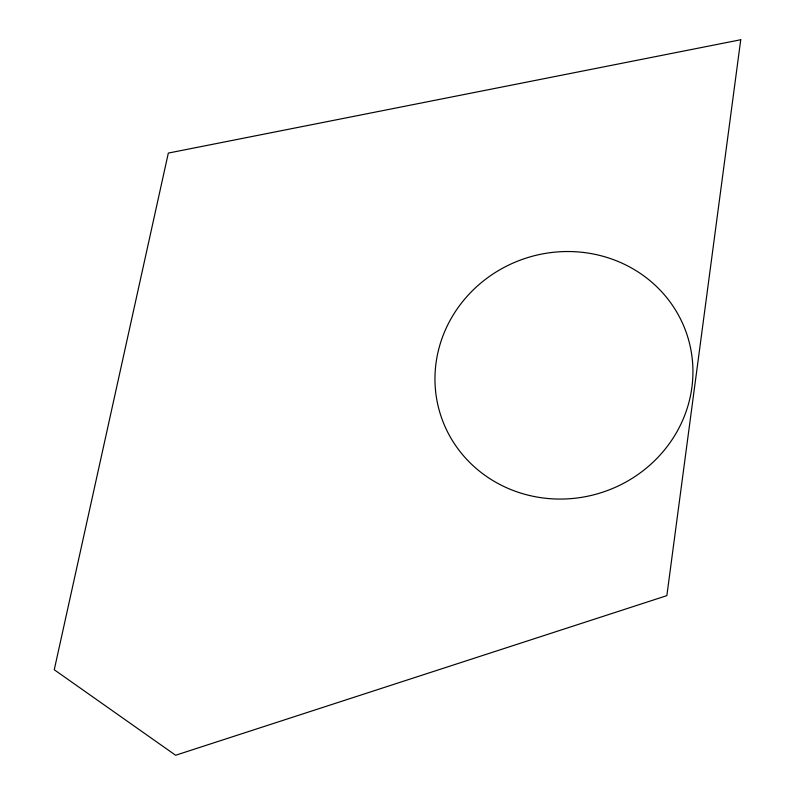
<?xml version="1.0" encoding="UTF-8"?>
<svg xmlns="http://www.w3.org/2000/svg" width="795" height="795" viewBox="0 0 795 795"><rect width="100%" height="100%" fill="white"/><g stroke="black" fill="none" stroke-linecap="round" stroke-linejoin="round"><path stroke-width="1.19" d="M740.741 39.75L666.856 595.644L175.615 755.25L54.259 669.748L168.331 153.077L740.741 39.75M529.589 495.514A129.575 123.155 -17.8 0 0 688.798 340.667A129.575 123.155 -17.8 0 0 473.462 289.698A129.575 123.155 -17.8 0 0 529.589 495.514"/></g></svg>
